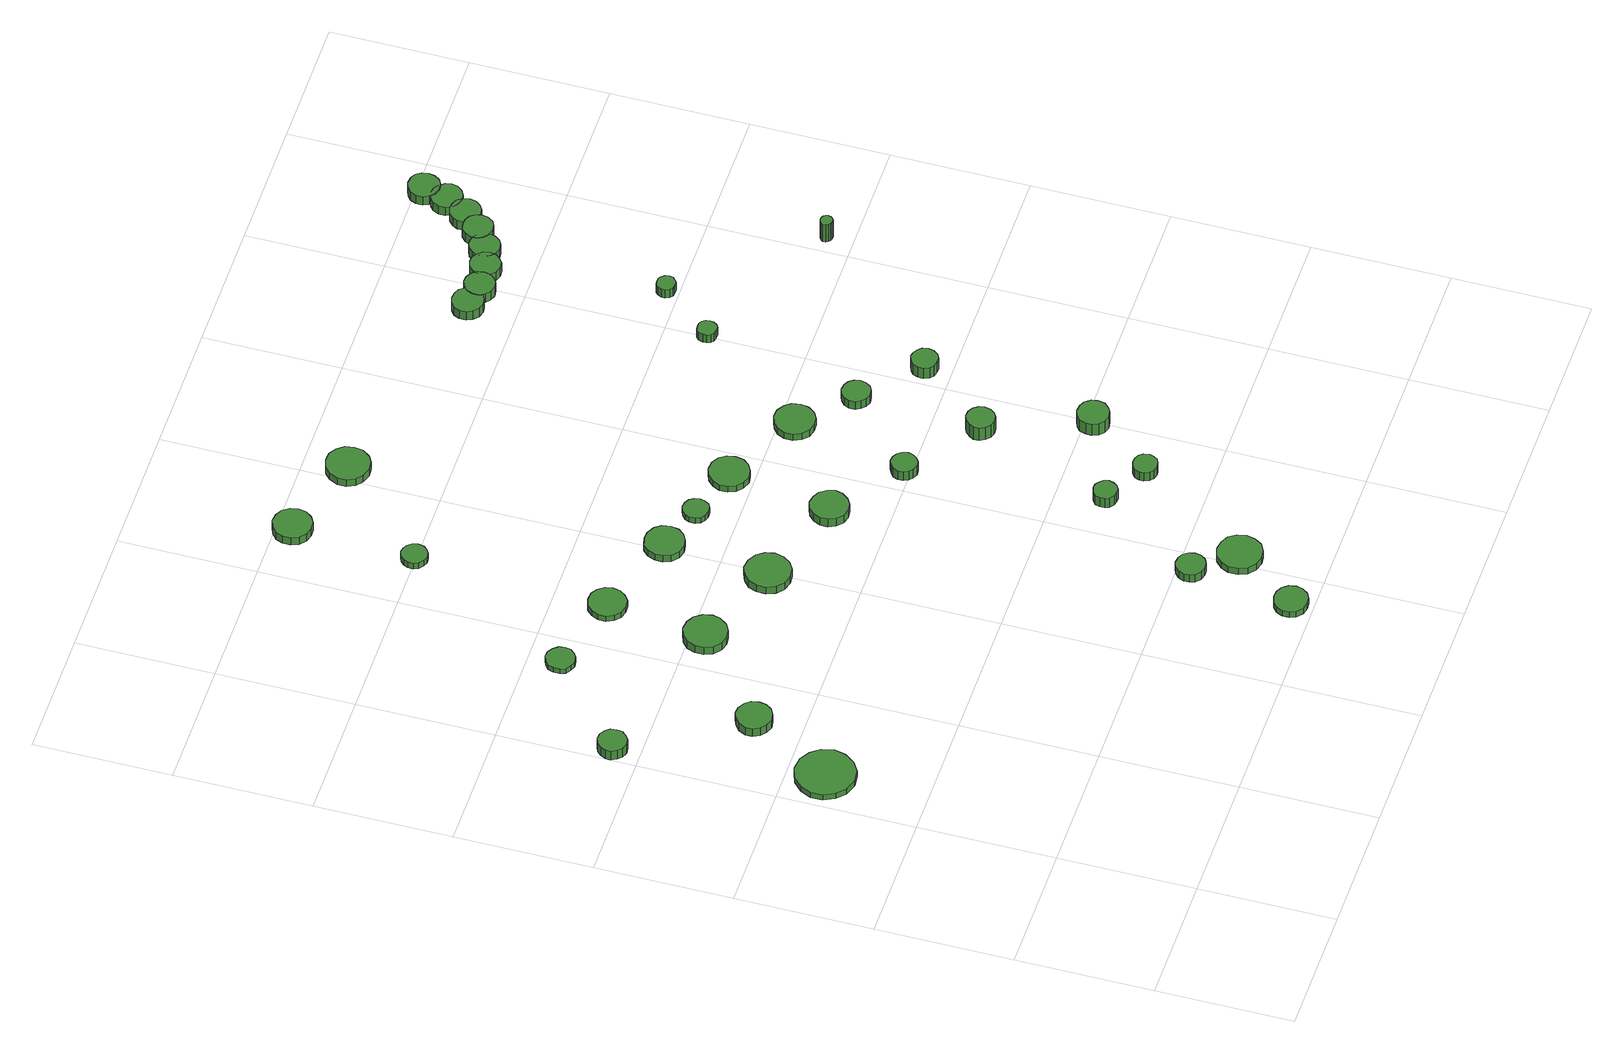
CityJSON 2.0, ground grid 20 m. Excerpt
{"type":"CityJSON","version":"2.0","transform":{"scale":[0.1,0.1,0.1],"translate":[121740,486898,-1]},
"CityObjects":{
"tree1":{"type":"SolitaryVegetationObject","attributes":{"function":"something"},"geometry":[{"type":"MultiSurface","lod":"1","boundaries":[[[0,1,2,3,4,5,6,7,8,9,10,11,12,13,14]],[[15,16,17,18,19,20,21,22,23,24,25,26,27,28,29]],[[0,29,28,1]],[[1,28,27,2]],[[2,27,26,3]],[[3,26,25,4]],[[4,25,24,5]],[[5,24,23,6]],[[6,23,22,7]],[[7,22,21,8]],[[8,21,20,9]],[[9,20,19,10]],[[10,19,18,11]],[[11,18,17,12]],[[12,17,16,13]],[[13,16,15,14]],[[14,15,29,0]]]}]},
"tree2":{"type":"SolitaryVegetationObject","attributes":{"function":"something"},"geometry":[{"type":"MultiSurface","lod":"1","boundaries":[[[30,31,32,33,34,35,36,37,38,39,40,41,42,43,44]],[[45,46,47,48,49,50,51,52,53,54,55,56,57,58,59]],[[30,59,58,31]],[[31,58,57,32]],[[32,57,56,33]],[[33,56,55,34]],[[34,55,54,35]],[[35,54,53,36]],[[36,53,52,37]],[[37,52,51,38]],[[38,51,50,39]],[[39,50,49,40]],[[40,49,48,41]],[[41,48,47,42]],[[42,47,46,43]],[[43,46,45,44]],[[44,45,59,30]]]}]},
"tree3":{"type":"SolitaryVegetationObject","attributes":{"function":"something"},"geometry":[{"type":"MultiSurface","lod":"1","boundaries":[[[60,61,62,63,64,65,66,67,68,69,70,71,72,73,74]],[[75,76,77,78,79,80,81,82,83,84,85,86,87,88,89]],[[60,89,88,61]],[[61,88,87,62]],[[62,87,86,63]],[[63,86,85,64]],[[64,85,84,65]],[[65,84,83,66]],[[66,83,82,67]],[[67,82,81,68]],[[68,81,80,69]],[[69,80,79,70]],[[70,79,78,71]],[[71,78,77,72]],[[72,77,76,73]],[[73,76,75,74]],[[74,75,89,60]]]}]},
"tree4":{"type":"SolitaryVegetationObject","attributes":{"function":"something"},"geometry":[{"type":"MultiSurface","lod":"1","boundaries":[[[90,91,92,93,94,95,96,97,98,99,100,101,102,103,104]],[[105,106,107,108,109,110,111,112,113,114,115,116,117,118,119]],[[90,119,118,91]],[[91,118,117,92]],[[92,117,116,93]],[[93,116,115,94]],[[94,115,114,95]],[[95,114,113,96]],[[96,113,112,97]],[[97,112,111,98]],[[98,111,110,99]],[[99,110,109,100]],[[100,109,108,101]],[[101,108,107,102]],[[102,107,106,103]],[[103,106,105,104]],[[104,105,119,90]]]}]},
"tree5":{"type":"SolitaryVegetationObject","attributes":{"function":"something"},"geometry":[{"type":"MultiSurface","lod":"1","boundaries":[[[120,121,122,123,124,125,126,127,128,129,130,131,132,133,134]],[[135,136,137,138,139,140,141,142,143,144,145,146,147,148,149]],[[120,149,148,121]],[[121,148,147,122]],[[122,147,146,123]],[[123,146,145,124]],[[124,145,144,125]],[[125,144,143,126]],[[126,143,142,127]],[[127,142,141,128]],[[128,141,140,129]],[[129,140,139,130]],[[130,139,138,131]],[[131,138,137,132]],[[132,137,136,133]],[[133,136,135,134]],[[134,135,149,120]]]}]},
"tree6":{"type":"SolitaryVegetationObject","attributes":{"function":"something"}},
"tree7":{"type":"SolitaryVegetationObject","attributes":{"function":"something"},"geometry":[{"type":"MultiSurface","lod":"1","boundaries":[[[150,151,152,153,154,155,156,157,158,159,160,161,162,163,164]],[[165,166,167,168,169,170,171,172,173,174,175,176,177,178,179]],[[150,179,178,151]],[[151,178,177,152]],[[152,177,176,153]],[[153,176,175,154]],[[154,175,174,155]],[[155,174,173,156]],[[156,173,172,157]],[[157,172,171,158]],[[158,171,170,159]],[[159,170,169,160]],[[160,169,168,161]],[[161,168,167,162]],[[162,167,166,163]],[[163,166,165,164]],[[164,165,179,150]]]}]},
"tree8":{"type":"SolitaryVegetationObject","attributes":{"function":"something"},"geometry":[{"type":"MultiSurface","lod":"1","boundaries":[[[180,181,182,183,184,185,186,187,188,189,190,191,192,193,194]],[[195,196,197,198,199,200,201,202,203,204,205,206,207,208,209]],[[180,209,208,181]],[[181,208,207,182]],[[182,207,206,183]],[[183,206,205,184]],[[184,205,204,185]],[[185,204,203,186]],[[186,203,202,187]],[[187,202,201,188]],[[188,201,200,189]],[[189,200,199,190]],[[190,199,198,191]],[[191,198,197,192]],[[192,197,196,193]],[[193,196,195,194]],[[194,195,209,180]]]}]},
"tree9":{"type":"SolitaryVegetationObject","attributes":{"function":"something"},"geometry":[{"type":"MultiSurface","lod":"1","boundaries":[[[210,211,212,213,214,215,216,217,218,219,220,221,222,223,224]],[[225,226,227,228,229,230,231,232,233,234,235,236,237,238,239]],[[210,239,238,211]],[[211,238,237,212]],[[212,237,236,213]],[[213,236,235,214]],[[214,235,234,215]],[[215,234,233,216]],[[216,233,232,217]],[[217,232,231,218]],[[218,231,230,219]],[[219,230,229,220]],[[220,229,228,221]],[[221,228,227,222]],[[222,227,226,223]],[[223,226,225,224]],[[224,225,239,210]]]}]},
"tree10":{"type":"SolitaryVegetationObject","attributes":{"function":"something"},"geometry":[{"type":"MultiSurface","lod":"1","boundaries":[[[240,241,242,243,244,245,246,247,248,249,250,251,252,253,254]],[[255,256,257,258,259,260,261,262,263,264,265,266,267,268,269]],[[240,269,268,241]],[[241,268,267,242]],[[242,267,266,243]],[[243,266,265,244]],[[244,265,264,245]],[[245,264,263,246]],[[246,263,262,247]],[[247,262,261,248]],[[248,261,260,249]],[[249,260,259,250]],[[250,259,258,251]],[[251,258,257,252]],[[252,257,256,253]],[[253,256,255,254]],[[254,255,269,240]]]}]},
"tree11":{"type":"SolitaryVegetationObject","attributes":{"function":"something"},"geometry":[{"type":"MultiSurface","lod":"1","boundaries":[[[270,271,272,273,274,275,276,277,278,279,280,281,282,283,284]],[[285,286,287,288,289,290,291,292,293,294,295,296,297,298,299]],[[270,299,298,271]],[[271,298,297,272]],[[272,297,296,273]],[[273,296,295,274]],[[274,295,294,275]],[[275,294,293,276]],[[276,293,292,277]],[[277,292,291,278]],[[278,291,290,279]],[[279,290,289,280]],[[280,289,288,281]],[[281,288,287,282]],[[282,287,286,283]],[[283,286,285,284]],[[284,285,299,270]]]}]},
"tree12":{"type":"SolitaryVegetationObject","attributes":{"function":"something"},"geometry":[{"type":"MultiSurface","lod":"1","boundaries":[[[300,301,302,303,304,305,306,307,308,309,310,311,312,313,314]],[[315,316,317,318,319,320,321,322,323,324,325,326,327,328,329]],[[300,329,328,301]],[[301,328,327,302]],[[302,327,326,303]],[[303,326,325,304]],[[304,325,324,305]],[[305,324,323,306]],[[306,323,322,307]],[[307,322,321,308]],[[308,321,320,309]],[[309,320,319,310]],[[310,319,318,311]],[[311,318,317,312]],[[312,317,316,313]],[[313,316,315,314]],[[314,315,329,300]]]}]},
"tree13":{"type":"SolitaryVegetationObject","attributes":{"function":"something"},"geometry":[{"type":"MultiSurface","lod":"1","boundaries":[[[330,331,332,333,334,335,336,337,338,339,340,341,342,343,344]],[[345,346,347,348,349,350,351,352,353,354,355,356,357,358,359]],[[330,359,358,331]],[[331,358,357,332]],[[332,357,356,333]],[[333,356,355,334]],[[334,355,354,335]],[[335,354,353,336]],[[336,353,352,337]],[[337,352,351,338]],[[338,351,350,339]],[[339,350,349,340]],[[340,349,348,341]],[[341,348,347,342]],[[342,347,346,343]],[[343,346,345,344]],[[344,345,359,330]]]}]},
"tree14":{"type":"SolitaryVegetationObject","attributes":{"function":"something"},"geometry":[{"type":"MultiSurface","lod":"1","boundaries":[[[360,361,362,363,364,365,366,367,368,369,370,371,372,373,374]],[[375,376,377,378,379,380,381,382,383,384,385,386,387,388,389]],[[360,389,388,361]],[[361,388,387,362]],[[362,387,386,363]],[[363,386,385,364]],[[364,385,384,365]],[[365,384,383,366]],[[366,383,382,367]],[[367,382,381,368]],[[368,381,380,369]],[[369,380,379,370]],[[370,379,378,371]],[[371,378,377,372]],[[372,377,376,373]],[[373,376,375,374]],[[374,375,389,360]]]}]},
"tree15":{"type":"SolitaryVegetationObject","attributes":{"function":"something"},"geometry":[{"type":"MultiSurface","lod":"1","boundaries":[[[390,391,392,393,394,395,396,397,398,399,400,401,402,403,404]],[[405,406,407,408,409,410,411,412,413,414,415,416,417,418,419]],[[390,419,418,391]],[[391,418,417,392]],[[392,417,416,393]],[[393,416,415,394]],[[394,415,414,395]],[[395,414,413,396]],[[396,413,412,397]],[[397,412,411,398]],[[398,411,410,399]],[[399,410,409,400]],[[400,409,408,401]],[[401,408,407,402]],[[402,407,406,403]],[[403,406,405,404]],[[404,405,419,390]]]}]},
"tree16":{"type":"SolitaryVegetationObject","attributes":{"function":"something"},"geometry":[{"type":"MultiSurface","lod":"1","boundaries":[[[420,421,422,423,424,425,426,427,428,429,430,431,432,433,434]],[[435,436,437,438,439,440,441,442,443,444,445,446,447,448,449]],[[420,449,448,421]],[[421,448,447,422]],[[422,447,446,423]],[[423,446,445,424]],[[424,445,444,425]],[[425,444,443,426]],[[426,443,442,427]],[[427,442,441,428]],[[428,441,440,429]],[[429,440,439,430]],[[430,439,438,431]],[[431,438,437,432]],[[432,437,436,433]],[[433,436,435,434]],[[434,435,449,420]]]}]},
"tree17":{"type":"SolitaryVegetationObject","attributes":{"function":"something"}},
"tree18":{"type":"SolitaryVegetationObject","attributes":{"function":"something"},"geometry":[{"type":"MultiSurface","lod":"1","boundaries":[[[450,451,452,453,454,455,456,457,458,459,460,461,462,463,464]],[[465,466,467,468,469,470,471,472,473,474,475,476,477,478,479]],[[450,479,478,451]],[[451,478,477,452]],[[452,477,476,453]],[[453,476,475,454]],[[454,475,474,455]],[[455,474,473,456]],[[456,473,472,457]],[[457,472,471,458]],[[458,471,470,459]],[[459,470,469,460]],[[460,469,468,461]],[[461,468,467,462]],[[462,467,466,463]],[[463,466,465,464]],[[464,465,479,450]]]}]},
"tree19":{"type":"SolitaryVegetationObject","attributes":{"function":"something"},"geometry":[{"type":"MultiSurface","lod":"1","boundaries":[[[480,481,482,483,484,485,486,487,488,489,490,491,492,493,494]],[[495,496,497,498,499,500,501,502,503,504,505,506,507,508,509]],[[480,509,508,481]],[[481,508,507,482]],[[482,507,506,483]],[[483,506,505,484]],[[484,505,504,485]],[[485,504,503,486]],[[486,503,502,487]],[[487,502,501,488]],[[488,501,500,489]],[[489,500,499,490]],[[490,499,498,491]],[[491,498,497,492]],[[492,497,496,493]],[[493,496,495,494]],[[494,495,509,480]]]}]},
"tree20":{"type":"SolitaryVegetationObject","attributes":{"function":"something"},"geometry":[{"type":"MultiSurface","lod":"1","boundaries":[[[510,511,512,513,514,515,516,517,518,519,520,521,522,523,524]],[[525,526,527,528,529,530,531,532,533,534,535,536,537,538,539]],[[510,539,538,511]],[[511,538,537,512]],[[512,537,536,513]],[[513,536,535,514]],[[514,535,534,515]],[[515,534,533,516]],[[516,533,532,517]],[[517,532,531,518]],[[518,531,530,519]],[[519,530,529,520]],[[520,529,528,521]],[[521,528,527,522]],[[522,527,526,523]],[[523,526,525,524]],[[524,525,539,510]]]}]},
"tree21":{"type":"SolitaryVegetationObject","attributes":{"function":"something"},"geometry":[{"type":"MultiSurface","lod":"1","boundaries":[[[540,541,542,543,544,545,546,547,548,549,550,551,552,553,554]],[[555,556,557,558,559,560,561,562,563,564,565,566,567,568,569]],[[540,569,568,541]],[[541,568,567,542]],[[542,567,566,543]],[[543,566,565,544]],[[544,565,564,545]],[[545,564,563,546]],[[546,563,562,547]],[[547,562,561,548]],[[548,561,560,549]],[[549,560,559,550]],[[550,559,558,551]],[[551,558,557,552]],[[552,557,556,553]],[[553,556,555,554]],[[554,555,569,540]]]}]},
"tree22":{"type":"SolitaryVegetationObject","attributes":{"function":"something"},"geometry":[{"type":"MultiSurface","lod":"1","boundaries":[[[570,571,572,573,574,575,576,577,578,579,580,581,582,583,584]],[[585,586,587,588,589,590,591,592,593,594,595,596,597,598,599]],[[570,599,598,571]],[[571,598,597,572]],[[572,597,596,573]],[[573,596,595,574]],[[574,595,594,575]],[[575,594,593,576]],[[576,593,592,577]],[[577,592,591,578]],[[578,591,590,579]],[[579,590,589,580]],[[580,589,588,581]],[[581,588,587,582]],[[582,587,586,583]],[[583,586,585,584]],[[584,585,599,570]]]}]},
"tree23":{"type":"SolitaryVegetationObject","attributes":{"function":"something"},"geometry":[{"type":"MultiSurface","lod":"1","boundaries":[[[600,601,602,603,604,605,606,607,608,609,610,611,612,613,614]],[[615,616,617,618,619,620,621,622,623,624,625,626,627,628,629]],[[600,629,628,601]],[[601,628,627,602]],[[602,627,626,603]],[[603,626,625,604]],[[604,625,624,605]],[[605,624,623,606]],[[606,623,622,607]],[[607,622,621,608]],[[608,621,620,609]],[[609,620,619,610]],[[610,619,618,611]],[[611,618,617,612]],[[612,617,616,613]],[[613,616,615,614]],[[614,615,629,600]]]}]},
"tree24":{"type":"SolitaryVegetationObject","attributes":{"function":"something"},"geometry":[{"type":"MultiSurface","lod":"1","boundaries":[[[630,631,632,633,634,635,636,637,638,639,640,641,642,643,644]],[[645,646,647,648,649,650,651,652,653,654,655,656,657,658,659]],[[630,659,658,631]],[[631,658,657,632]],[[632,657,656,633]],[[633,656,655,634]],[[634,655,654,635]],[[635,654,653,636]],[[636,653,652,637]],[[637,652,651,638]],[[638,651,650,639]],[[639,650,649,640]],[[640,649,648,641]],[[641,648,647,642]],[[642,647,646,643]],[[643,646,645,644]],[[644,645,659,630]]]}]},
"tree25":{"type":"SolitaryVegetationObject","attributes":{"function":"something"},"geometry":[{"type":"MultiSurface","lod":"1","boundaries":[[[660,661,662,663,664,665,666,667,668,669,670,671,672,673,674]],[[675,676,677,678,679,680,681,682,683,684,685,686,687,688,689]],[[660,689,688,661]],[[661,688,687,662]],[[662,687,686,663]],[[663,686,685,664]],[[664,685,684,665]],[[665,684,683,666]],[[666,683,682,667]],[[667,682,681,668]],[[668,681,680,669]],[[669,680,679,670]],[[670,679,678,671]],[[671,678,677,672]],[[672,677,676,673]],[[673,676,675,674]],[[674,675,689,660]]]}]},
"tree26":{"type":"SolitaryVegetationObject","attributes":{"function":"something"},"geometry":[{"type":"MultiSurface","lod":"1","boundaries":[[[690,691,692,693,694,695,696,697,698,699,700,701,702,703,704]],[[705,706,707,708,709,710,711,712,713,714,715,716,717,718,719]],[[690,719,718,691]],[[691,718,717,692]],[[692,717,716,693]],[[693,716,715,694]],[[694,715,714,695]],[[695,714,713,696]],[[696,713,712,697]],[[697,712,711,698]],[[698,711,710,699]],[[699,710,709,700]],[[700,709,708,701]],[[701,708,707,702]],[[702,707,706,703]],[[703,706,705,704]],[[704,705,719,690]]]}]},
"tree27":{"type":"SolitaryVegetationObject","attributes":{"function":"something"},"geometry":[{"type":"MultiSurface","lod":"1","boundaries":[[[720,721,722,723,724,725,726,727,728,729,730,731,732,733,734]],[[735,736,737,738,739,740,741,742,743,744,745,746,747,748,749]],[[720,749,748,721]],[[721,748,747,722]],[[722,747,746,723]],[[723,746,745,724]],[[724,745,744,725]],[[725,744,743,726]],[[726,743,742,727]],[[727,742,741,728]],[[728,741,740,729]],[[729,740,739,730]],[[730,739,738,731]],[[731,738,737,732]],[[732,737,736,733]],[[733,736,735,734]],[[734,735,749,720]]]}]},
"tree28":{"type":"SolitaryVegetationObject","attributes":{"function":"something"},"geometry":[{"type":"MultiSurface","lod":"1","boundaries":[[[750,751,752,753,754,755,756,757,758,759,760,761,762,763,764]],[[765,766,767,768,769,770,771,772,773,774,775,776,777,778,779]],[[750,779,778,751]],[[751,778,777,752]],[[752,777,776,753]],[[753,776,775,754]],[[754,775,774,755]],[[755,774,773,756]],[[756,773,772,757]],[[757,772,771,758]],[[758,771,770,759]],[[759,770,769,760]],[[760,769,768,761]],[[761,768,767,762]],[[762,767,766,763]],[[763,766,765,764]],[[764,765,779,750]]]}]},
"tree29":{"type":"SolitaryVegetationObject","attributes":{"function":"something"},"geometry":[{"type":"MultiSurface","lod":"1","boundaries":[[[780,781,782,783,784,785,786,787,788,789,790,791,792,793,794]],[[795,796,797,798,799,800,801,802,803,804,805,806,807,808,809]],[[780,809,808,781]],[[781,808,807,782]],[[782,807,806,783]],[[783,806,805,784]],[[784,805,804,785]],[[785,804,803,786]],[[786,803,802,787]],[[787,802,801,788]],[[788,801,800,789]],[[789,800,799,790]],[[790,799,798,791]],[[791,798,797,792]],[[792,797,796,793]],[[793,796,795,794]],[[794,795,809,780]]]}]},
"tree30":{"type":"SolitaryVegetationObject","attributes":{"function":"something"},"geometry":[{"type":"MultiSurface","lod":"1","boundaries":[[[810,811,812,813,814,815,816,817,818,819,820,821,822,823,824]],[[825,826,827,828,829,830,831,832,833,834,835,836,837,838,839]],[[810,839,838,811]],[[811,838,837,812]],[[812,837,836,813]],[[813,836,835,814]],[[814,835,834,815]],[[815,834,833,816]],[[816,833,832,817]],[[817,832,831,818]],[[818,831,830,819]],[[819,830,829,820]],[[820,829,828,821]],[[821,828,827,822]],[[822,827,826,823]],[[823,826,825,824]],[[824,825,839,810]]]}]},
"tree31":{"type":"SolitaryVegetationObject","attributes":{"function":"something"},"geometry":[{"type":"MultiSurface","lod":"1","boundaries":[[[840,841,842,843,844,845,846,847,848,849,850,851,852,853,854]],[[855,856,857,858,859,860,861,862,863,864,865,866,867,868,869]],[[840,869,868,841]],[[841,868,867,842]],[[842,867,866,843]],[[843,866,865,844]],[[844,865,864,845]],[[845,864,863,846]],[[846,863,862,847]],[[847,862,861,848]],[[848,861,860,849]],[[849,860,859,850]],[[850,859,858,851]],[[851,858,857,852]],[[852,857,856,853]],[[853,856,855,854]],[[854,855,869,840]]]}]},
"tree32":{"type":"SolitaryVegetationObject","attributes":{"function":"something"}},
"tree33":{"type":"SolitaryVegetationObject","attributes":{"function":"something"},"geometry":[{"type":"MultiSurface","lod":"1","boundaries":[[[870,871,872,873,874,875,876,877,878,879,880,881,882,883,884]],[[885,886,887,888,889,890,891,892,893,894,895,896,897,898,899]],[[870,899,898,871]],[[871,898,897,872]],[[872,897,896,873]],[[873,896,895,874]],[[874,895,894,875]],[[875,894,893,876]],[[876,893,892,877]],[[877,892,891,878]],[[878,891,890,879]],[[879,890,889,880]],[[880,889,888,881]],[[881,888,887,882]],[[882,887,886,883]],[[883,886,885,884]],[[884,885,899,870]]]}]},
"tree34":{"type":"SolitaryVegetationObject","attributes":{"function":"something"},"geometry":[{"type":"MultiSurface","lod":"1","boundaries":[[[900,901,902,903,904,905,906,907,908,909,910,911,912,913,914]],[[915,916,917,918,919,920,921,922,923,924,925,926,927,928,929]],[[900,929,928,901]],[[901,928,927,902]],[[902,927,926,903]],[[903,926,925,904]],[[904,925,924,905]],[[905,924,923,906]],[[906,923,922,907]],[[907,922,921,908]],[[908,921,920,909]],[[909,920,919,910]],[[910,919,918,911]],[[911,918,917,912]],[[912,917,916,913]],[[913,916,915,914]],[[914,915,929,900]]]}]},
"tree35":{"type":"SolitaryVegetationObject","attributes":{"function":"something"},"geometry":[{"type":"MultiSurface","lod":"1","boundaries":[[[930,931,932,933,934,935,936,937,938,939,940,941,942,943,944]],[[945,946,947,948,949,950,951,952,953,954,955,956,957,958,959]],[[930,959,958,931]],[[931,958,957,932]],[[932,957,956,933]],[[933,956,955,934]],[[934,955,954,935]],[[935,954,953,936]],[[936,953,952,937]],[[937,952,951,938]],[[938,951,950,939]],[[939,950,949,940]],[[940,949,948,941]],[[941,948,947,942]],[[942,947,946,943]],[[943,946,945,944]],[[944,945,959,930]]]}]},
"tree36":{"type":"SolitaryVegetationObject","attributes":{"function":"something"},"geometry":[{"type":"MultiSurface","lod":"1","boundaries":[[[960,961,962,963,964,965,966,967,968,969,970,971,972,973,974]],[[975,976,977,978,979,980,981,982,983,984,985,986,987,988,989]],[[960,989,988,961]],[[961,988,987,962]],[[962,987,986,963]],[[963,986,985,964]],[[964,985,984,965]],[[965,984,983,966]],[[966,983,982,967]],[[967,982,981,968]],[[968,981,980,969]],[[969,980,979,970]],[[970,979,978,971]],[[971,978,977,972]],[[972,977,976,973]],[[973,976,975,974]],[[974,975,989,960]]]}]},
"tree37":{"type":"SolitaryVegetationObject","attributes":{"function":"something"},"geometry":[{"type":"MultiSurface","lod":"1","boundaries":[[[990,991,992,993,994,995,996,997,998,999,1000,1001,1002,1003,1004]],[[1005,1006,1007,1008,1009,1010,1011,1012,1013,1014,1015,1016,1017,1018,1019]],[[990,1019,1018,991]],[[991,1018,1017,992]],[[992,1017,1016,993]],[[993,1016,1015,994]],[[994,1015,1014,995]],[[995,1014,1013,996]],[[996,1013,1012,997]],[[997,1012,1011,998]],[[998,1011,1010,999]],[[999,1010,1009,1000]],[[1000,1009,1008,1001]],[[1001,1008,1007,1002]],[[1002,1007,1006,1003]],[[1003,1006,1005,1004]],[[1004,1005,1019,990]]]}]},
"tree38":{"type":"SolitaryVegetationObject","attributes":{"function":"something"},"geometry":[{"type":"MultiSurface","lod":"1","boundaries":[[[1020,1021,1022,1023,1024,1025,1026,1027,1028,1029,1030,1031,1032,1033,1034]],[[1035,1036,1037,1038,1039,1040,1041,1042,1043,1044,1045,1046,1047,1048,1049]],[[1020,1049,1048,1021]],[[1021,1048,1047,1022]],[[1022,1047,1046,1023]],[[1023,1046,1045,1024]],[[1024,1045,1044,1025]],[[1025,1044,1043,1026]],[[1026,1043,1042,1027]],[[1027,1042,1041,1028]],[[1028,1041,1040,1029]],[[1029,1040,1039,1030]],[[1030,1039,1038,1031]],[[1031,1038,1037,1032]],[[1032,1037,1036,1033]],[[1033,1036,1035,1034]],[[1034,1035,1049,1020]]]}]},
"tree39":{"type":"SolitaryVegetationObject","attributes":{"function":"something"},"geometry":[{"type":"MultiSurface","lod":"1","boundaries":[[[1050,1051,1052,1053,1054,1055,1056,1057,1058,1059,1060,1061,1062,1063,1064]],[[1065,1066,1067,1068,1069,1070,1071,1072,1073,1074,1075,1076,1077,1078,1079]],[[1050,1079,1078,1051]],[[1051,1078,1077,1052]],[[1052,1077,1076,1053]],[[1053,1076,1075,1054]],[[1054,1075,1074,1055]],[[1055,1074,1073,1056]],[[1056,1073,1072,1057]],[[1057,1072,1071,1058]],[[1058,1071,1070,1059]],[[1059,1070,1069,1060]],[[1060,1069,1068,1061]],[[1061,1068,1067,1062]],[[1062,1067,1066,1063]],[[1063,1066,1065,1064]],[[1064,1065,1079,1050]]]}]}
},
"vertices":[
[97,546,16],[93,564,16],[82,578,16],[67,587,16],[49,589,16],[32,583,16],[19,571,16],[11,555,16],[11,537,16],[19,521,16],[32,509,16],[49,503,16],[67,505,16],[82,514,16],[93,529,16],[93,529,6],[82,514,6],[67,505,6],[49,503,6],[32,509,6],[19,521,6],[11,537,6],[11,555,6],[19,571,6],[32,583,6],[49,589,6],[67,587,6],[82,578,6],[93,564,6],[97,546,6],
[42,840,22],[41,849,22],[35,856,22],[28,860,22],[19,861,22],[11,858,22],[5,852,22],[1,844,22],[1,836,22],[5,828,22],[11,822,22],[19,819,22],[28,820,22],[35,825,22],[41,832,22],[41,832,5],[35,825,5],[28,820,5],[19,819,5],[11,822,5],[5,828,5],[1,836,5],[1,844,5],[5,852,5],[11,858,5],[19,861,5],[28,860,5],[35,856,5],[41,849,5],[42,840,5],
[150,669,20],[148,680,20],[142,688,20],[132,694,20],[122,695,20],[112,691,20],[104,684,20],[99,674,20],[99,664,20],[104,654,20],[112,647,20],[122,643,20],[132,645,20],[142,650,20],[148,659,20],[148,659,5],[142,650,5],[132,645,5],[122,643,5],[112,647,5],[104,654,5],[99,664,5],[99,674,5],[104,684,5],[112,691,5],[122,695,5],[132,694,5],[142,688,5],[148,680,5],[150,669,5],
[177,955,14],[176,963,14],[170,970,14],[163,975,14],[154,976,14],[146,973,14],[139,967,14],[136,959,14],[136,950,14],[139,942,14],[146,937,14],[154,934,14],[163,935,14],[170,939,14],[176,946,14],[176,946,5],[170,939,5],[163,935,5],[154,934,5],[146,937,5],[139,942,5],[136,950,5],[136,959,5],[139,967,5],[146,973,5],[154,976,5],[163,975,5],[170,970,5],[176,963,5],[177,955,5],
[289,778,19],[286,791,19],[278,802,19],[267,808,19],[254,810,19],[242,806,19],[232,797,19],[227,785,19],[227,772,19],[232,760,19],[242,751,19],[254,747,19],[267,749,19],[278,755,19],[286,766,19],[286,766,5],[278,755,5],[267,749,5],[254,747,5],[242,751,5],[232,760,5],[227,772,5],[227,785,5],[232,797,5],[242,806,5],[254,810,5],[267,808,5],[278,802,5],[286,791,5],[289,778,5],
[303,924,14],[301,935,14],[294,944,14],[285,950,14],[273,951,14],[262,948,14],[254,940,14],[249,930,14],[249,918,14],[254,908,14],[262,900,14],[273,897,14],[285,898,14],[294,904,14],[301,913,14],[301,913,4],[294,904,4],[285,898,4],[273,897,4],[262,900,4],[254,908,4],[249,918,4],[249,930,4],[254,940,4],[262,948,4],[273,951,4],[285,950,4],[294,944,4],[301,935,4],[303,924,4],
[574,32,16],[572,42,16],[566,50,16],[557,55,16],[547,56,16],[537,53,16],[529,46,16],[525,37,16],[525,27,16],[529,18,16],[537,11,16],[547,8,16],[557,9,16],[566,14,16],[572,22,16],[572,22,5],[566,14,5],[557,9,5],[547,8,5],[537,11,5],[529,18,5],[525,27,5],[525,37,5],[529,46,5],[537,53,5],[547,56,5],[557,55,5],[566,50,5],[572,42,5],[574,32,5],
[427,731,17],[424,744,17],[416,755,17],[404,762,17],[390,764,17],[377,759,17],[367,750,17],[362,738,17],[362,724,17],[367,711,17],[377,702,17],[390,698,17],[404,699,17],[416,706,17],[424,717,17],[424,717,4],[416,706,4],[404,699,4],[390,698,4],[377,702,4],[367,711,4],[362,724,4],[362,738,4],[367,750,4],[377,759,4],[390,764,4],[404,762,4],[416,755,4],[424,744,4],[427,731,4],
[591,181,19],[589,190,19],[584,197,19],[576,201,19],[567,202,19],[559,199,19],[552,193,19],[549,185,19],[549,177,19],[552,169,19],[559,163,19],[567,160,19],[576,161,19],[584,165,19],[589,172,19],[589,172,5],[584,165,5],[576,161,5],[567,160,5],[559,163,5],[552,169,5],[549,177,5],[549,185,5],[552,193,5],[559,199,5],[567,202,5],[576,201,5],[584,197,5],[589,190,5],[591,181,5],
[301,1201,19],[299,1209,19],[294,1215,19],[288,1219,19],[280,1220,19],[273,1217,19],[267,1212,19],[264,1205,19],[264,1197,19],[267,1190,19],[273,1185,19],[280,1182,19],[288,1183,19],[294,1187,19],[299,1193,19],[299,1193,8],[294,1187,8],[288,1183,8],[280,1182,8],[273,1185,8],[267,1190,8],[264,1197,8],[264,1205,8],[267,1212,8],[273,1217,8],[280,1220,8],[288,1219,8],[294,1215,8],[299,1209,8],[301,1201,8],
[645,124,17],[642,137,17],[635,148,17],[623,154,17],[610,156,17],[597,152,17],[587,143,17],[582,131,17],[582,117,17],[587,105,17],[597,96,17],[610,92,17],[623,94,17],[635,100,17],[642,111,17],[642,111,5],[635,100,5],[623,94,5],[610,92,5],[597,96,5],[587,105,5],[582,117,5],[582,131,5],[587,143,5],[597,152,5],[610,156,5],[623,154,5],[635,148,5],[642,137,5],[645,124,5],
[435,882,16],[433,894,16],[426,903,16],[415,909,16],[404,910,16],[392,907,16],[383,899,16],[379,888,16],[379,876,16],[383,865,16],[392,857,16],[404,853,16],[415,855,16],[426,861,16],[433,870,16],[433,870,4],[426,861,4],[415,855,4],[404,853,4],[392,857,4],[383,865,4],[379,876,4],[379,888,4],[383,899,4],[392,907,4],[404,910,4],[415,909,4],[426,903,4],[433,894,4],[435,882,4],
[313,1376,23],[311,1387,23],[304,1397,23],[294,1402,23],[282,1404,23],[271,1400,23],[262,1392,23],[258,1382,23],[258,1370,23],[262,1359,23],[271,1351,23],[282,1348,23],[294,1349,23],[304,1355,23],[311,1364,23],[311,1364,9],[304,1355,9],[294,1349,9],[282,1348,9],[271,1351,9],[262,1359,9],[258,1370,9],[258,1382,9],[262,1392,9],[271,1400,9],[282,1404,9],[294,1402,9],[304,1397,9],[311,1387,9],[313,1376,9],
[498,859,14],[496,867,14],[492,873,14],[485,877,14],[477,878,14],[470,875,14],[464,870,14],[461,863,14],[461,855,14],[464,848,14],[470,843,14],[477,841,14],[485,841,14],[492,845,14],[496,852,14],[496,852,4],[492,845,4],[485,841,4],[477,841,4],[470,843,4],[464,848,4],[461,855,4],[461,863,4],[464,870,4],[470,875,4],[477,878,4],[485,877,4],[492,873,4],[496,867,4],[498,859,4],
[562,685,19],[559,696,19],[552,706,19],[542,711,19],[531,713,19],[520,709,19],[512,701,19],[507,691,19],[507,680,19],[512,669,19],[520,661,19],[531,658,19],[542,659,19],[552,665,19],[559,674,19],[559,674,4],[552,665,4],[542,659,4],[531,658,4],[520,661,4],[512,669,4],[507,680,4],[507,691,4],[512,701,4],[520,709,4],[531,713,4],[542,711,4],[552,706,4],[559,696,4],[562,685,4],
[684,332,23],[682,339,23],[678,344,23],[672,348,23],[665,349,23],[658,347,23],[652,342,23],[650,335,23],[650,328,23],[652,322,23],[658,317,23],[665,315,23],[672,315,23],[678,319,23],[682,325,23],[682,325,5],[678,319,5],[672,315,5],[665,315,5],[658,317,5],[652,322,5],[650,328,5],[650,335,5],[652,342,5],[658,347,5],[665,349,5],[672,348,5],[678,344,5],[682,339,5],[684,332,5],
[586,835,16],[584,847,16],[577,857,16],[566,863,16],[554,864,16],[543,860,16],[534,852,16],[529,841,16],[529,829,16],[534,818,16],[543,810,16],[554,806,16],[566,808,16],[577,814,16],[584,823,16],[584,823,5],[577,814,5],[566,808,5],[554,806,5],[543,810,5],[534,818,5],[529,829,5],[529,841,5],[534,852,5],[543,860,5],[554,864,5],[566,863,5],[577,857,5],[584,847,5],[586,835,5],
[446,1336,23],[444,1349,23],[436,1359,23],[425,1366,23],[412,1367,23],[399,1363,23],[390,1354,23],[384,1342,23],[384,1329,23],[390,1317,23],[399,1309,23],[412,1305,23],[425,1306,23],[436,1312,23],[444,1323,23],[444,1323,10],[436,1312,10],[425,1306,10],[412,1305,10],[399,1309,10],[390,1317,10],[384,1329,10],[384,1342,10],[390,1354,10],[399,1363,10],[412,1367,10],[425,1366,10],[436,1359,10],[444,1349,10],[446,1336,10],
[749,294,21],[747,302,21],[743,308,21],[736,311,21],[729,312,21],[722,310,21],[716,305,21],[713,298,21],[713,291,21],[716,284,21],[722,279,21],[729,277,21],[736,278,21],[743,281,21],[747,287,21],[747,287,5],[743,281,5],[736,278,5],[729,277,5],[722,279,5],[716,284,5],[713,291,5],[713,298,5],[716,305,5],[722,310,5],[729,312,5],[736,311,5],[743,308,5],[747,302,5],[749,294,5],
[656,610,22],[654,618,22],[649,624,22],[643,628,22],[635,629,22],[628,626,22],[622,621,22],[619,614,22],[619,606,22],[622,599,22],[628,594,22],[635,591,22],[643,592,22],[649,596,22],[654,602,22],[654,602,5],[649,596,5],[643,592,5],[635,591,5],[628,594,5],[622,599,5],[619,606,5],[619,614,5],[622,621,5],[628,626,5],[635,629,5],[643,628,5],[649,624,5],[654,618,5],[656,610,5],
[762,533,29],[760,541,29],[755,548,29],[748,552,29],[739,553,29],[731,550,29],[725,544,29],[721,537,29],[721,528,29],[725,521,29],[731,515,29],[739,512,29],[748,513,29],[755,517,29],[760,524,29],[760,524,5],[755,517,5],[748,513,5],[739,512,5],[731,515,5],[725,521,5],[721,528,5],[721,537,5],[725,544,5],[731,550,5],[739,553,5],[748,552,5],[755,548,5],[760,541,5],[762,533,5],
[705,778,17],[703,790,17],[696,799,17],[685,806,17],[673,807,17],[662,803,17],[653,795,17],[648,784,17],[648,772,17],[653,761,17],[662,752,17],[673,749,17],[685,750,17],[696,756,17],[703,766,17],[703,766,5],[696,756,5],[685,750,5],[673,749,5],[662,752,5],[653,761,5],[648,772,5],[648,784,5],[653,795,5],[662,803,5],[673,807,5],[685,806,5],[696,799,5],[703,790,5],[705,778,5],
[820,389,27],[818,398,27],[812,406,27],[804,410,27],[794,411,27],[785,408,27],[778,402,27],[775,393,27],[775,384,27],[778,375,27],[785,369,27],[794,366,27],[804,367,27],[812,372,27],[818,379,27],[818,379,5],[812,372,5],[804,367,5],[794,366,5],[785,369,5],[778,375,5],[775,384,5],[775,393,5],[778,402,5],[785,408,5],[794,411,5],[804,410,5],[812,406,5],[818,398,5],[820,389,5],
[768,712,21],[766,720,21],[761,727,21],[754,731,21],[745,732,21],[737,729,21],[731,724,21],[727,716,21],[727,707,21],[731,700,21],[737,694,21],[745,691,21],[754,692,21],[761,696,21],[766,703,21],[766,703,6],[761,696,6],[754,692,6],[745,691,6],[737,694,6],[731,700,6],[727,707,6],[727,716,6],[731,724,6],[737,729,6],[745,732,6],[754,731,6],[761,727,6],[766,720,6],[768,712,6],
[848,639,26],[846,647,26],[841,653,26],[834,657,26],[827,658,26],[819,655,26],[813,650,26],[810,643,26],[810,635,26],[813,627,26],[819,622,26],[827,620,26],[834,620,26],[841,624,26],[846,631,26],[846,631,6],[841,624,6],[834,620,6],[827,620,6],[819,622,6],[813,627,6],[810,635,6],[810,643,6],[813,650,6],[819,655,6],[827,658,6],[834,657,6],[841,653,6],[846,647,6],[848,639,6],
[815,940,22],[814,946,22],[811,951,22],[806,954,22],[800,954,22],[794,953,22],[790,949,22],[788,943,22],[788,938,22],[790,932,22],[794,928,22],[800,927,22],[806,927,22],[811,930,22],[814,935,22],[814,935,7],[811,930,7],[806,927,7],[800,927,7],[794,928,7],[790,932,7],[788,938,7],[788,943,7],[790,949,7],[794,953,7],[800,954,7],[806,954,7],[811,951,7],[814,946,7],[815,940,7],
[777,1268,25],[775,1277,25],[770,1285,25],[761,1289,25],[752,1290,25],[743,1287,25],[736,1281,25],[732,1273,25],[732,1263,25],[736,1255,25],[743,1248,25],[752,1245,25],[761,1246,25],[770,1251,25],[775,1259,25],[775,1259,9],[770,1251,9],[761,1246,9],[752,1245,9],[743,1248,9],[736,1255,9],[732,1263,9],[732,1273,9],[736,1281,9],[743,1287,9],[752,1290,9],[761,1289,9],[770,1285,9],[775,1277,9],[777,1268,9],
[810,1261,26],[808,1270,26],[803,1277,26],[795,1282,26],[786,1283,26],[778,1280,26],[771,1274,26],[767,1266,26],[767,1256,26],[771,1248,26],[778,1242,26],[786,1239,26],[795,1240,26],[803,1245,26],[808,1252,26],[808,1252,9],[803,1245,9],[795,1240,9],[786,1239,9],[778,1242,9],[771,1248,9],[767,1256,9],[767,1266,9],[771,1274,9],[778,1280,9],[786,1283,9],[795,1282,9],[803,1277,9],[808,1270,9],[810,1261,9],
[878,1018,24],[877,1023,24],[873,1028,24],[869,1031,24],[863,1031,24],[858,1030,24],[854,1026,24],[851,1021,24],[851,1015,24],[854,1010,24],[858,1006,24],[863,1005,24],[869,1005,24],[873,1008,24],[877,1012,24],[877,1012,8],[873,1008,8],[869,1005,8],[863,1005,8],[858,1006,8],[854,1010,8],[851,1015,8],[851,1021,8],[854,1026,8],[858,1030,8],[863,1031,8],[869,1031,8],[873,1028,8],[877,1023,8],[878,1018,8],
[848,1264,26],[846,1273,26],[840,1280,26],[833,1285,26],[824,1286,26],[815,1283,26],[808,1277,26],[805,1269,26],[805,1260,26],[808,1251,26],[815,1245,26],[824,1242,26],[833,1243,26],[840,1248,26],[846,1255,26],[846,1255,9],[840,1248,9],[833,1243,9],[824,1242,9],[815,1245,9],[808,1251,9],[805,1260,9],[805,1269,9],[808,1277,9],[815,1283,9],[824,1286,9],[833,1285,9],[840,1280,9],[846,1273,9],[848,1264,9],
[881,1275,26],[879,1284,26],[874,1291,26],[866,1296,26],[857,1297,26],[848,1294,26],[842,1288,26],[838,1280,26],[838,1270,26],[842,1262,26],[848,1256,26],[857,1253,26],[866,1254,26],[874,1259,26],[879,1266,26],[879,1266,9],[874,1259,9],[866,1254,9],[857,1253,9],[848,1256,9],[842,1262,9],[838,1270,9],[838,1280,9],[842,1288,9],[848,1294,9],[857,1297,9],[866,1296,9],[874,1291,9],[879,1284,9],[881,1275,9],
[1033,838,42],[1032,841,42],[1030,844,42],[1027,846,42],[1023,846,42],[1020,845,42],[1017,843,42],[1015,840,42],[1015,836,42],[1017,833,42],[1020,830,42],[1023,829,42],[1027,829,42],[1030,831,42],[1032,834,42],[1032,834,8],[1030,831,8],[1027,829,8],[1023,829,8],[1020,830,8],[1017,833,8],[1015,836,8],[1015,840,8],[1017,843,8],[1020,845,8],[1023,846,8],[1027,846,8],[1030,844,8],[1032,841,8],[1033,838,8],
[911,1294,27],[909,1303,27],[904,1310,27],[896,1314,27],[887,1315,27],[879,1313,27],[872,1307,27],[868,1298,27],[868,1289,27],[872,1281,27],[879,1275,27],[887,1272,27],[896,1273,27],[904,1277,27],[909,1285,27],[909,1285,10],[904,1277,10],[896,1273,10],[887,1272,10],[879,1275,10],[872,1281,10],[868,1289,10],[868,1298,10],[872,1307,10],[879,1313,10],[887,1315,10],[896,1314,10],[904,1310,10],[909,1303,10],[911,1294,10],
[936,1319,26],[934,1328,26],[929,1336,26],[921,1340,26],[912,1341,26],[903,1338,26],[896,1332,26],[892,1324,26],[892,1315,26],[896,1306,26],[903,1300,26],[912,1297,26],[921,1298,26],[929,1303,26],[934,1310,26],[934,1310,10],[929,1303,10],[921,1298,10],[912,1297,10],[903,1300,10],[896,1306,10],[892,1315,10],[892,1324,10],[896,1332,10],[903,1338,10],[912,1341,10],[921,1340,10],[929,1336,10],[934,1328,10],[936,1319,10],
[956,1351,26],[954,1360,26],[948,1368,26],[940,1373,26],[931,1374,26],[922,1371,26],[915,1365,26],[911,1356,26],[911,1347,26],[915,1338,26],[922,1332,26],[931,1329,26],[940,1330,26],[948,1335,26],[954,1342,26],[954,1342,10],[948,1335,10],[940,1330,10],[931,1329,10],[922,1332,10],[915,1338,10],[911,1347,10],[911,1356,10],[915,1365,10],[922,1371,10],[931,1374,10],[940,1373,10],[948,1368,10],[954,1360,10],[956,1351,10],
[965,1387,27],[963,1396,27],[958,1404,27],[950,1408,27],[940,1409,27],[931,1406,27],[924,1400,27],[920,1392,27],[920,1382,27],[924,1374,27],[931,1367,27],[940,1364,27],[950,1365,27],[958,1370,27],[963,1378,27],[963,1378,11],[958,1370,11],[950,1365,11],[940,1364,11],[931,1367,11],[924,1374,11],[920,1382,11],[920,1392,11],[924,1400,11],[931,1406,11],[940,1409,11],[950,1408,11],[958,1404,11],[963,1396,11],[965,1387,11]
]}
